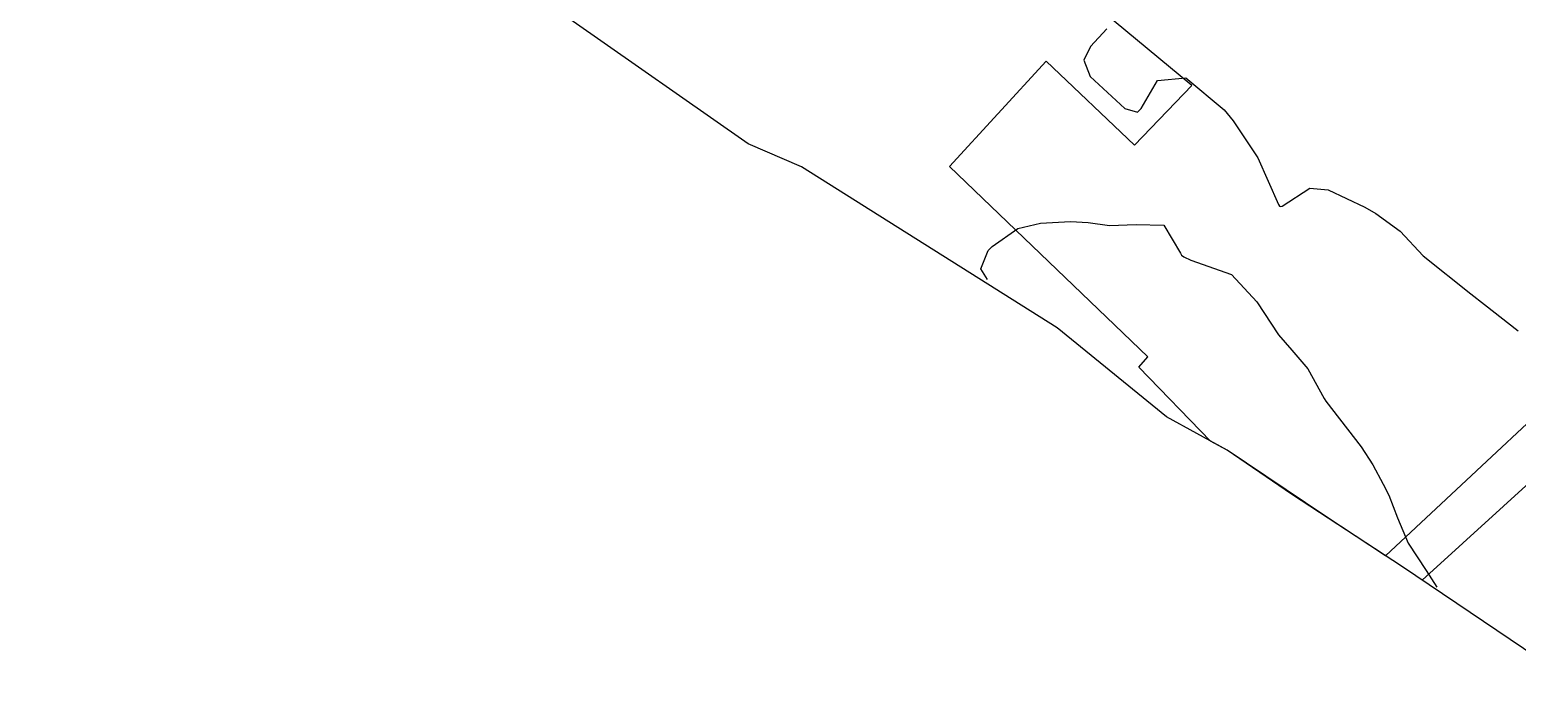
# Model space of a CAD drawing. Header units: metres. Extents: x 298520 to 308411, y 7433745 to 7450750.
# Drawn here: x 306415.6 to 306477.7, y 7435422.7 to 7435450.4 of the extents above; entities that cross this region are included whole.
import ezdxf

# ---------------------------------------------------------------- set-up
doc = ezdxf.new("R2010")
doc.units = ezdxf.units.M
doc.header["$LTSCALE"] = 10
for name, color, linetype in [('Area', 45, 'Continuous'), ('Curvas de Nivel 1m', 11, 'Continuous'), ('Curvas de Nivel 5m', 15, 'Continuous'), ('Edificações', 30, 'Continuous'), ('Vias Primárias', 230, 'Continuous')]:
    doc.layers.add(name, color=color, linetype=linetype)

msp = doc.modelspace()

# ---------------------------------------------------------------- linework, layer by layer
at = {"layer": 'Area'}
msp.add_polyline3d([(306480.773, 7435422.674, 730.598), (306472.897, 7435427.997, 734.496), (306468.264, 7435431.019, 737.476), (306465.571, 7435432.861, 737.357), (306463.048, 7435434.255, 737.546), (306458.471, 7435437.965, 734.036), (306447.809, 7435444.688, 730.448), (306445.57, 7435445.65, 730.558), (306438.13, 7435450.852, 734.156)], dxfattribs=at)
at = {"layer": 'Curvas de Nivel 1m', "elevation": 731, "flags": 128}
msp.add_lwpolyline([(306455.563, 7435439.98), (306455.285, 7435440.43), (306455.598, 7435441.192), (306455.679, 7435441.276), (306455.765, 7435441.358), (306456.836, 7435442.115), (306457.775, 7435442.344), (306459.03, 7435442.406), (306459.775, 7435442.362), (306460.661, 7435442.244), (306461.775, 7435442.289), (306462.927, 7435442.255), (306463.623, 7435441.092), (306463.675, 7435441.005), (306463.761, 7435440.937), (306464.051, 7435440.796), (306465.754, 7435440.192), (306466.809, 7435439.059), (306467.722, 7435437.679), (306468.27, 7435437.042), (306468.936, 7435436.262), (306469.624, 7435435.021), (306469.691, 7435434.911), (306471.176, 7435433.005), (306471.655, 7435432.252), (306472.093, 7435431.439), (306472.318, 7435430.99), (306472.683, 7435430.034), (306473.138, 7435428.977), (306473.876, 7435427.837), (306474.323, 7435427.15)], dxfattribs=at)
at = {"layer": 'Curvas de Nivel 5m', "elevation": 730, "flags": 128}
msp.add_lwpolyline([(306460.556, 7435450.454), (306459.869, 7435449.717), (306459.596, 7435449.144), (306459.853, 7435448.457), (306461.302, 7435447.125), (306461.831, 7435446.97), (306461.987, 7435447.118), (306462.66, 7435448.298), (306463.853, 7435448.4), (306465.45, 7435447.074), (306465.828, 7435446.607), (306466.859, 7435445.06), (306467.715, 7435443.12), (306467.758, 7435443.05), (306467.783, 7435443.04), (306467.871, 7435443.049), (306469.027, 7435443.798), (306469.794, 7435443.733), (306471.325, 7435443.005), (306471.78, 7435442.741), (306472.797, 7435442.008), (306473.763, 7435440.97), (306475.747, 7435439.394), (306476.325, 7435438.944), (306477.727, 7435437.85)], dxfattribs=at)
at = {"layer": 'Edificações'}
msp.add_lwpolyline([(306482.526, 7435438.108), (306472.191, 7435428.457), (306469.648, 7435430.116), (306465.571, 7435432.861), (306464.882, 7435433.242), (306461.883, 7435436.322), (306462.259, 7435436.765), (306453.984, 7435444.701), (306458.015, 7435449.102), (306461.704, 7435445.588), (306464.094, 7435448.078), (306456.236, 7435454.607)], dxfattribs=at)
at = {"layer": 'Vias Primárias', "elevation": 733.5}
msp.add_lwpolyline([(306415.584, 7435465.419), (306433.863, 7435501.519), (306449.359, 7435531.435, -0.005458), (306450.828, 7435534.198, -0.341067), (306454.762, 7435535.925), (306462.457, 7435532.774), (306477.424, 7435524.56), (306496.593, 7435514.003), (306512.169, 7435505.439), (306527.179, 7435497.091, -0.074147), (306531.502, 7435493.767, -0.06161), (306533.759, 7435490.762), (306537.737, 7435484.272, -0.274207), (306537.78, 7435481.336, -0.12046), (306536.137, 7435479.609), (306513.949, 7435462.485), (306499.025, 7435450.464), (306473.717, 7435427.442)], format="xyb", dxfattribs=at)

doc.saveas('drawing.dxf')
